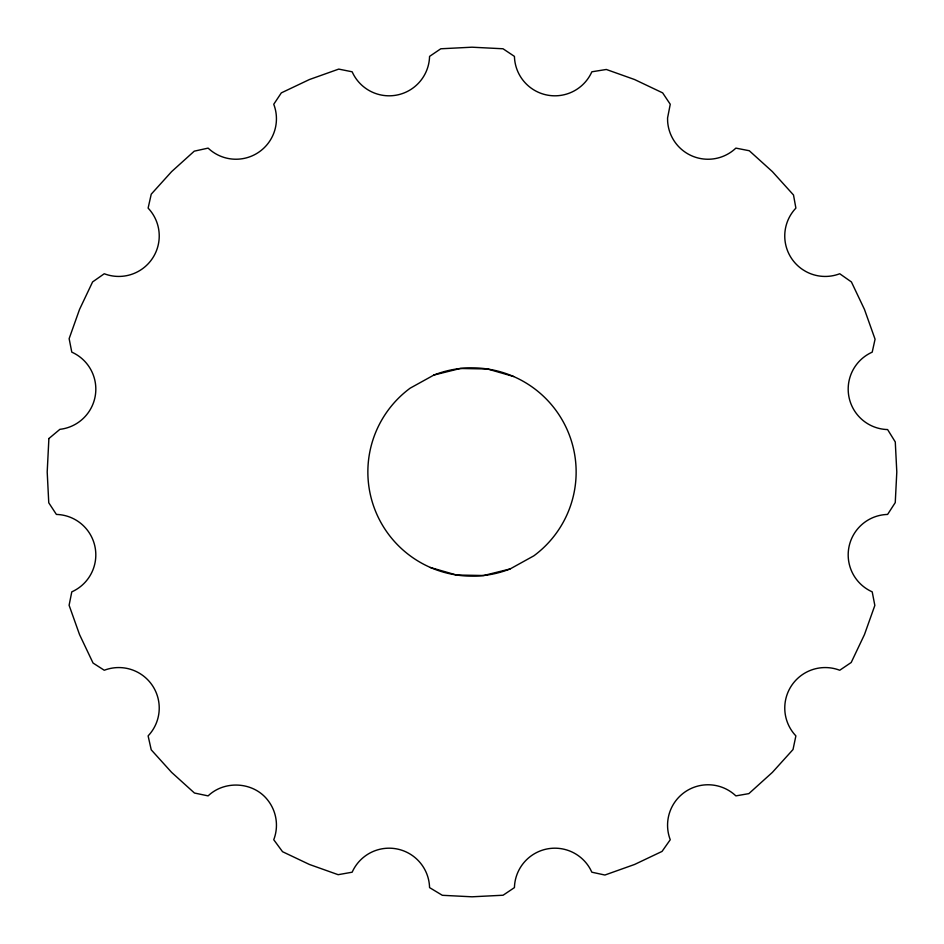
<?xml version="1.0" encoding="UTF-8"?>
<svg xmlns="http://www.w3.org/2000/svg" width="944" height="944" viewBox="0 0 944 944"><rect width="100%" height="100%" fill="white"/><g stroke="black" fill="none" stroke-linecap="round" stroke-linejoin="round"><path stroke-width="1.42" d="M433.933 375.028L410.133 388.185A104.182 104.182 0 0 0 510.067 568.972L533.867 555.815A104.182 104.182 0 0 0 433.933 375.028L460.33 368.479L487.529 368.986L513.654 376.514M510.067 568.972L483.67 575.521L456.471 575.014L430.346 567.486M48.887 438.547L47.2 472L48.758 502.786L56.392 514.433A40.462 40.462 0 0 1 71.791 591.853L69.101 605.269L79.532 634.569L93.055 663.042L104.265 670.252A40.462 40.462 0 0 1 148.114 735.883L151.229 749.819L171.619 772.381L194.452 793.019L208.117 795.886C224.696 780.027 253.299 781.797 267.53 799.863A40.462 40.462 0 0 1 273.748 839.735L282.539 851.7L309.431 864.468L338.153 874.687L352.147 872.209A40.462 40.462 0 0 1 429.567 887.608L442.347 895.301L472 896.8L503.093 895.231L514.433 887.608A40.462 40.462 0 0 1 590.283 869.058L591.853 872.209L604.903 875.029L634.569 864.468L662.039 851.417L670.252 839.735A40.462 40.462 0 0 1 735.883 795.886L748.863 793.621L772.381 772.381L793.019 749.536L795.886 735.883A40.462 40.462 0 0 1 839.735 670.252L851.205 662.487L864.468 634.569L874.84 605.446L872.209 591.853A40.462 40.462 0 0 1 887.608 514.433L895.254 502.597L896.8 472L895.278 441.945L887.608 429.567A40.462 40.462 0 0 1 872.209 352.147L875.064 339.203L864.468 309.431L851.417 281.949L839.735 273.748A40.462 40.462 0 0 1 805.704 271.435L802.695 269.606A40.462 40.462 0 0 1 795.886 208.117L793.503 194.995L772.381 171.619L749.288 150.745L735.883 148.114A40.462 40.462 0 0 1 667.644 121.54L667.561 118.012L670.252 104.265L662.653 92.878L634.569 79.532L606.331 69.478L591.853 71.791A40.462 40.462 0 0 1 514.433 56.392L503.022 48.769L472 47.2L440.789 48.781L429.567 56.392A40.462 40.462 0 0 1 352.147 71.791L338.731 69.101L309.431 79.532L281.324 92.878L273.748 104.265A40.462 40.462 0 0 1 208.117 148.114L194.252 151.17L171.619 171.619L151.241 194.169L148.114 208.117A40.462 40.462 0 0 1 104.265 273.748L92.595 281.926L79.532 309.431L69.136 338.648L71.791 352.147A40.462 40.462 0 0 1 59.897 429.331L48.887 438.547"/></g></svg>
